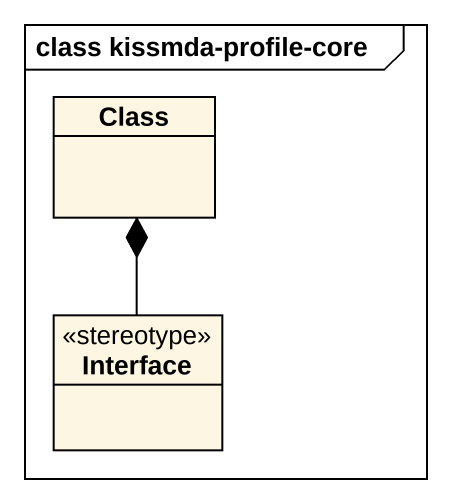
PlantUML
@startuml
mainframe class kissmda-profile-core
hide circle
hide empty members
class "Class" as Class_
class "Interface" as Interface_ <<stereotype>>
Interface_ -up-* Class_
@enduml
